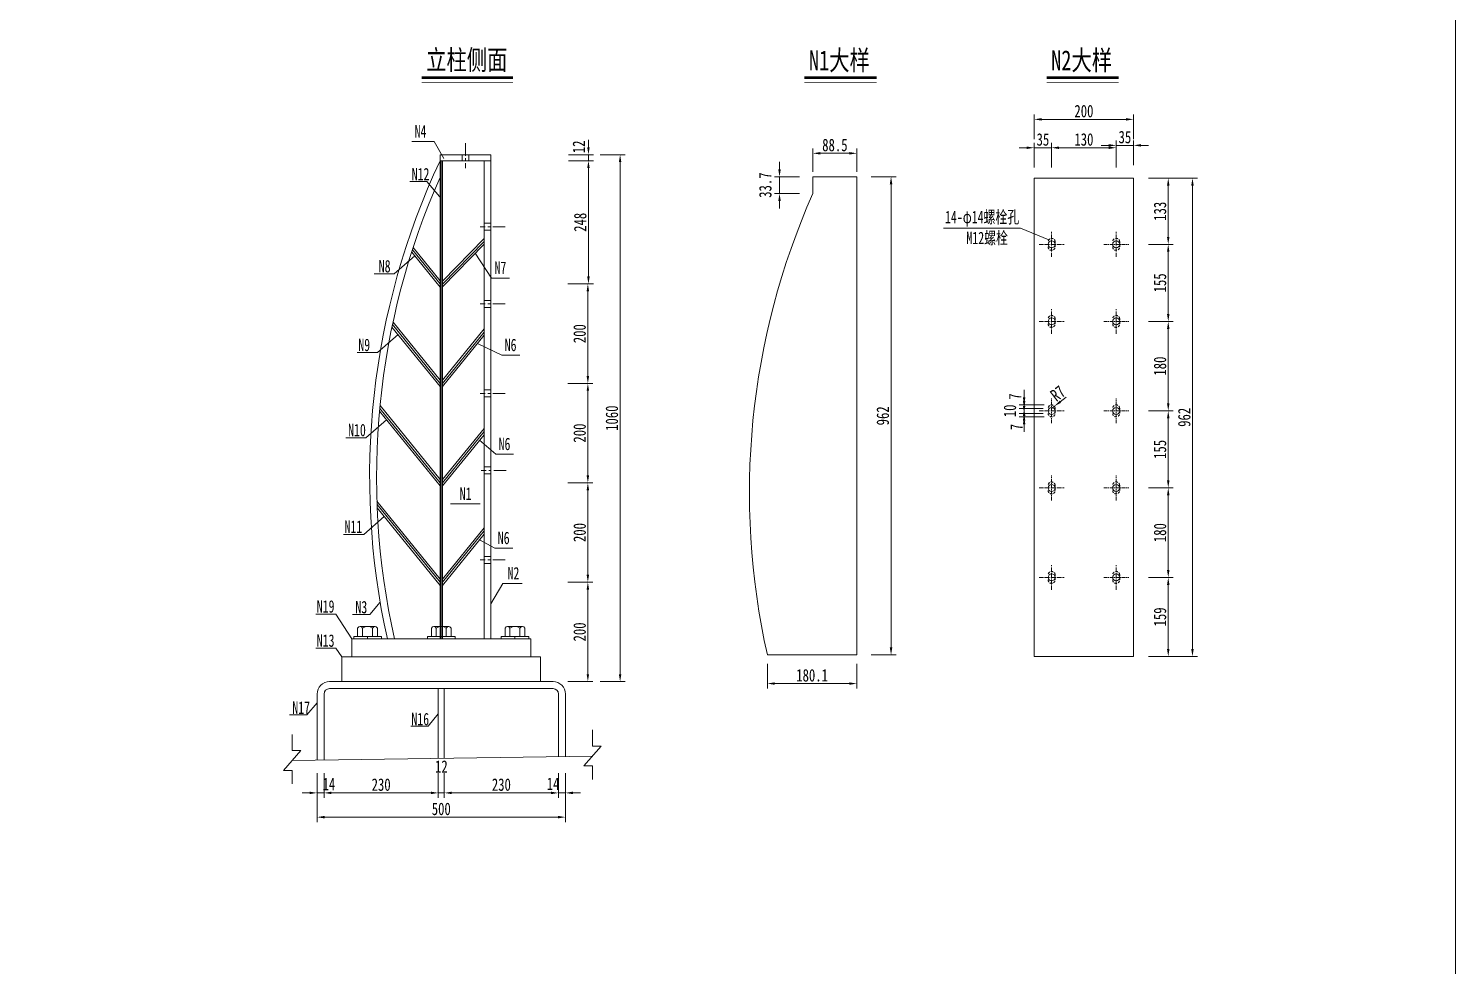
# Model space of a CAD drawing. Extents: x 98573 to 114325, y 0 to 100142.
# Drawn here: x 102990 to 105862, y 25668 to 27553 of the extents above; entities that cross this region are included whole.
import ezdxf

# ---------------------------------------------------------------- set-up
doc = ezdxf.new("R2010")
doc.units = 0
doc.header["$MEASUREMENT"] = 0
doc.linetypes.add('CENTERX2', pattern=[4, 2.5, -0.5, 0.5, -0.5])
doc.linetypes.add('DASHED2', pattern=[0.375, 0.25, -0.125])
doc.layers.get('0').update_dxf_attribs({"lineweight": 13})
doc.layers.get('Defpoints').update_dxf_attribs({"color": 9, "lineweight": 5})
for name, color, linetype, lineweight in [('dashed', 4, 'DASHED2', 5), ('中心线', 2, 'CENTERX2', 15), ('尺寸及阴影线', 4, 'Continuous', 15), ('文字', 7, 'Continuous', 5), ('文字说明', 7, 'Continuous', 5), ('标注', 4, 'Continuous', 13), ('涪江 钢板双线', 1, 'Continuous', 13), ('细线', 4, 'Continuous', 13)]:
    doc.layers.add(name, color=color, linetype=linetype, lineweight=lineweight)
doc.styles.get("Standard").update_dxf_attribs({"font": '仿宋_GB2312.ttf', "width": 0.75})
doc.dimstyles.new('0.1', dxfattribs={"dimscale": 0, "dimtxt": 2.5, "dimasz": 1.5, "dimexe": 1, "dimexo": 1, "dimgap": 0.4, "dimtad": 1, "dimdec": 1, "dimdsep": 46, "dimtxsty": 'Standard', "dimcen": 0.2, "dimclrd": 256, "dimclre": 256, "dimclrt": 256, "dimadec": 3, "dimazin": 2, "dimtfac": 1, "dimtdec": 1, "dimtmove": 2, "dimatfit": 3, "dimfxl": 4, "dimfxlon": 1, "dimtolj": 1, "dimtzin": 0, "dimlwd": -1, "dimlwe": -1, "dimarcsym": 0})

# ---------------------------------------------------------------- blocks, each defined once
blk = doc.blocks.new('*D53')
at = {"layer": 'Defpoints', "color": 0, "transparency": 16777216}
for p in [(103944.5, 27298.9), (103935, 27286.9), (104116.9, 27286.9)]:
    blk.add_point(p, dxfattribs=at)
at = {"layer": '标注', "color": 4, "transparency": 16777216}
for p, q in [((104116.9, 27313.9), (104116.9, 27328.9)), ((104116.9, 27298.9), (104116.9, 27286.9)), ((104116.9, 27271.9), (104116.9, 27256.9))]:
    blk.add_line(p, q, dxfattribs=at)
at = {"layer": '标注', "transparency": 16777216}
for p, q in [((104076.9, 27298.9), (104126.9, 27298.9)), ((104076.9, 27286.9), (104126.9, 27286.9))]:
    blk.add_line(p, q, dxfattribs=at)
at = {"layer": '标注', "color": 4, "transparency": 16777216}
for points in [[(104114.4, 27313.9), (104119.4, 27313.9), (104116.9, 27298.9)], [(104114.4, 27271.9), (104119.4, 27271.9), (104116.9, 27286.9)]]:
    blk.add_solid(points, dxfattribs=at)
at = {"layer": '标注', "transparency": 16777216, "insert": (104097.5, 27314.7), "char_height": 25, "attachment_point": 5, "rotation": 90}
blk.add_mtext('\\A1;12', dxfattribs=at)
blk = doc.blocks.new('*D54')
at = {"layer": 'Defpoints', "color": 0, "transparency": 16777216}
for p in [(103823.1, 26438.9), (103860.6, 26238.9), (104115.7, 26238.9)]:
    blk.add_point(p, dxfattribs=at)
at = {"layer": '标注', "transparency": 16777216}
for p, q in [((104075.7, 26438.9), (104125.7, 26438.9)), ((104075.7, 26238.9), (104125.7, 26238.9))]:
    blk.add_line(p, q, dxfattribs=at)
at = {"layer": '标注', "color": 4, "transparency": 16777216}
blk.add_line((104115.7, 26423.9), (104115.7, 26253.9), dxfattribs=at)
for points in [[(104113.2, 26423.9), (104118.2, 26423.9), (104115.7, 26438.9)], [(104113.2, 26253.9), (104118.2, 26253.9), (104115.7, 26238.9)]]:
    blk.add_solid(points, dxfattribs=at)
at = {"layer": '标注', "transparency": 16777216, "insert": (104099.2, 26338.9), "char_height": 25, "attachment_point": 5, "rotation": 90}
blk.add_mtext('\\A1;200', dxfattribs=at)
blk = doc.blocks.new('*D55')
at = {"layer": 'Defpoints', "color": 0, "transparency": 16777216}
for p in [(103863.1, 26638.9), (104115.7, 26638.9), (103863.1, 26438.9)]:
    blk.add_point(p, dxfattribs=at)
at = {"layer": '标注', "transparency": 16777216}
for p, q in [((104075.7, 26638.9), (104125.7, 26638.9)), ((104075.7, 26438.9), (104125.7, 26438.9))]:
    blk.add_line(p, q, dxfattribs=at)
at = {"layer": '标注', "color": 4, "transparency": 16777216}
blk.add_line((104115.7, 26453.9), (104115.7, 26623.9), dxfattribs=at)
for points in [[(104113.2, 26623.9), (104118.2, 26623.9), (104115.7, 26638.9)], [(104113.2, 26453.9), (104118.2, 26453.9), (104115.7, 26438.9)]]:
    blk.add_solid(points, dxfattribs=at)
at = {"layer": '标注', "transparency": 16777216, "insert": (104099.2, 26538.9), "char_height": 25, "attachment_point": 5, "rotation": 90}
blk.add_mtext('\\A1;200', dxfattribs=at)
blk = doc.blocks.new('*D56')
at = {"layer": 'Defpoints', "color": 0, "transparency": 16777216}
for p in [(103863.1, 26838.9), (104115.7, 26838.9), (103863.1, 26638.9)]:
    blk.add_point(p, dxfattribs=at)
at = {"layer": '标注', "transparency": 16777216}
for p, q in [((104075.7, 26838.9), (104125.7, 26838.9)), ((104075.7, 26638.9), (104125.7, 26638.9))]:
    blk.add_line(p, q, dxfattribs=at)
at = {"layer": '标注', "color": 4, "transparency": 16777216}
blk.add_line((104115.7, 26653.9), (104115.7, 26823.9), dxfattribs=at)
for points in [[(104113.2, 26823.9), (104118.2, 26823.9), (104115.7, 26838.9)], [(104113.2, 26653.9), (104118.2, 26653.9), (104115.7, 26638.9)]]:
    blk.add_solid(points, dxfattribs=at)
at = {"layer": '标注', "transparency": 16777216, "insert": (104099.2, 26738.9), "char_height": 25, "attachment_point": 5, "rotation": 90}
blk.add_mtext('\\A1;200', dxfattribs=at)
blk = doc.blocks.new('*D57')
at = {"layer": 'Defpoints', "color": 0, "transparency": 16777216}
for p in [(103863.1, 27038.9), (104115.7, 27038.9), (103863.1, 26838.9)]:
    blk.add_point(p, dxfattribs=at)
at = {"layer": '标注', "transparency": 16777216}
for p, q in [((104075.7, 27038.9), (104125.7, 27038.9)), ((104075.7, 26838.9), (104125.7, 26838.9))]:
    blk.add_line(p, q, dxfattribs=at)
at = {"layer": '标注', "color": 4, "transparency": 16777216}
blk.add_line((104115.7, 26853.9), (104115.7, 27023.9), dxfattribs=at)
for points in [[(104113.2, 27023.9), (104118.2, 27023.9), (104115.7, 27038.9)], [(104113.2, 26853.9), (104118.2, 26853.9), (104115.7, 26838.9)]]:
    blk.add_solid(points, dxfattribs=at)
at = {"layer": '标注', "transparency": 16777216, "insert": (104099.2, 26938.9), "char_height": 25, "attachment_point": 5, "rotation": 90}
blk.add_mtext('\\A1;200', dxfattribs=at)
blk = doc.blocks.new('*D58')
at = {"layer": 'Defpoints', "color": 0, "transparency": 16777216}
for p in [(103877, 27286.9), (104116.9, 27286.9), (103863.1, 27038.9)]:
    blk.add_point(p, dxfattribs=at)
at = {"layer": '标注', "transparency": 16777216}
for p, q in [((104076.9, 27286.9), (104126.9, 27286.9)), ((104076.9, 27038.9), (104126.9, 27038.9))]:
    blk.add_line(p, q, dxfattribs=at)
at = {"layer": '标注', "color": 4, "transparency": 16777216}
blk.add_line((104116.9, 27053.9), (104116.9, 27271.9), dxfattribs=at)
for points in [[(104114.4, 27271.9), (104119.4, 27271.9), (104116.9, 27286.9)], [(104114.4, 27053.9), (104119.4, 27053.9), (104116.9, 27038.9)]]:
    blk.add_solid(points, dxfattribs=at)
at = {"layer": '标注', "transparency": 16777216, "insert": (104100.4, 27162.9), "char_height": 25, "attachment_point": 5, "rotation": 90}
blk.add_mtext('\\A1;248', dxfattribs=at)
blk = doc.blocks.new('*D59')
at = {"layer": 'Defpoints', "color": 0, "transparency": 16777216}
for p in [(103934.7, 27298.9), (104020.6, 26238.9), (104180.6, 26238.9)]:
    blk.add_point(p, dxfattribs=at)
at = {"layer": '标注', "transparency": 16777216}
for p, q in [((104140.6, 27298.9), (104190.6, 27298.9)), ((104140.6, 26238.9), (104190.6, 26238.9))]:
    blk.add_line(p, q, dxfattribs=at)
at = {"layer": '标注', "color": 4, "transparency": 16777216}
blk.add_line((104180.6, 27283.9), (104180.6, 26253.9), dxfattribs=at)
for points in [[(104178.1, 27283.9), (104183.1, 27283.9), (104180.6, 27298.9)], [(104178.1, 26253.9), (104183.1, 26253.9), (104180.6, 26238.9)]]:
    blk.add_solid(points, dxfattribs=at)
at = {"layer": '标注', "transparency": 16777216, "insert": (104164.1, 26768.9), "char_height": 25, "attachment_point": 5, "rotation": 90}
blk.add_mtext('\\A1;1060', dxfattribs=at)
blk = doc.blocks.new('*D60')
at = {"layer": 'Defpoints', "color": 0, "transparency": 16777216}
for p in [(105014.2, 27312.9), (105014.2, 27118.6), (105049.2, 27118.6)]:
    blk.add_point(p, dxfattribs=at)
at = {"layer": '标注', "transparency": 16777216}
for p, q in [((105014.2, 27272.9), (105014.2, 27322.9)), ((105049.2, 27272.9), (105049.2, 27322.9))]:
    blk.add_line(p, q, dxfattribs=at)
at = {"layer": '标注', "color": 4, "transparency": 16777216}
for p, q in [((104999.2, 27312.9), (104984.2, 27312.9)), ((105049.2, 27312.9), (105014.2, 27312.9)), ((105064.2, 27312.9), (105079.2, 27312.9))]:
    blk.add_line(p, q, dxfattribs=at)
for points in [[(104999.2, 27315.4), (104999.2, 27310.4), (105014.2, 27312.9)], [(105064.2, 27315.4), (105064.2, 27310.4), (105049.2, 27312.9)]]:
    blk.add_solid(points, dxfattribs=at)
at = {"layer": '标注', "transparency": 16777216, "insert": (105031.7, 27329.4), "char_height": 25, "attachment_point": 5}
blk.add_mtext('\\A1;35', dxfattribs=at)
blk = doc.blocks.new('*D61')
at = {"layer": 'Defpoints', "color": 0, "transparency": 16777216}
for p in [(105179.2, 27312.9), (105049.2, 27118.6), (105179.2, 27118.6)]:
    blk.add_point(p, dxfattribs=at)
at = {"layer": '标注', "transparency": 16777216}
for p, q in [((105049.2, 27272.9), (105049.2, 27322.9)), ((105179.2, 27272.9), (105179.2, 27322.9))]:
    blk.add_line(p, q, dxfattribs=at)
at = {"layer": '标注', "color": 4, "transparency": 16777216}
blk.add_line((105064.2, 27312.9), (105164.2, 27312.9), dxfattribs=at)
for points in [[(105064.2, 27315.4), (105064.2, 27310.4), (105049.2, 27312.9)], [(105164.2, 27315.4), (105164.2, 27310.4), (105179.2, 27312.9)]]:
    blk.add_solid(points, dxfattribs=at)
at = {"layer": '标注', "transparency": 16777216, "insert": (105114.2, 27329.4), "char_height": 25, "attachment_point": 5}
blk.add_mtext('\\A1;130', dxfattribs=at)
blk = doc.blocks.new('*D62')
at = {"layer": 'Defpoints', "color": 0, "transparency": 16777216}
for p in [(105214.2, 27317.7), (105179.2, 27118.6), (105214.2, 27123.4)]:
    blk.add_point(p, dxfattribs=at)
at = {"layer": '标注', "color": 4, "transparency": 16777216}
for p, q in [((105164.2, 27317.7), (105149.2, 27317.7)), ((105179.2, 27317.7), (105214.2, 27317.7)), ((105229.2, 27317.7), (105244.2, 27317.7))]:
    blk.add_line(p, q, dxfattribs=at)
at = {"layer": '标注', "transparency": 16777216}
for p, q in [((105179.2, 27277.7), (105179.2, 27327.7)), ((105214.2, 27277.7), (105214.2, 27327.7))]:
    blk.add_line(p, q, dxfattribs=at)
at = {"layer": '标注', "color": 4, "transparency": 16777216}
for points in [[(105164.2, 27320.2), (105164.2, 27315.2), (105179.2, 27317.7)], [(105229.2, 27320.2), (105229.2, 27315.2), (105214.2, 27317.7)]]:
    blk.add_solid(points, dxfattribs=at)
at = {"layer": '标注', "transparency": 16777216, "insert": (105196.7, 27334.2), "char_height": 25, "attachment_point": 5}
blk.add_mtext('\\A1;35', dxfattribs=at)
blk = doc.blocks.new('*D63')
at = {"layer": 'Defpoints', "color": 0, "transparency": 16777216}
for p in [(105214.2, 27370), (105014.2, 27251.6), (105214.2, 27251.6)]:
    blk.add_point(p, dxfattribs=at)
at = {"layer": '标注', "transparency": 16777216}
for p, q in [((105014.2, 27330), (105014.2, 27380)), ((105214.2, 27330), (105214.2, 27380))]:
    blk.add_line(p, q, dxfattribs=at)
at = {"layer": '标注', "color": 4, "transparency": 16777216}
blk.add_line((105029.2, 27370), (105199.2, 27370), dxfattribs=at)
for points in [[(105029.2, 27372.5), (105029.2, 27367.5), (105014.2, 27370)], [(105199.2, 27372.5), (105199.2, 27367.5), (105214.2, 27370)]]:
    blk.add_solid(points, dxfattribs=at)
at = {"layer": '标注', "transparency": 16777216, "insert": (105114.2, 27386.5), "char_height": 25, "attachment_point": 5}
blk.add_mtext('\\A1;200', dxfattribs=at)
blk = doc.blocks.new('*D64')
at = {"layer": 'Defpoints', "color": 0, "transparency": 16777216}
for p in [(105137.9, 27251.6), (105169.2, 27118.6), (105284, 27118.6)]:
    blk.add_point(p, dxfattribs=at)
at = {"layer": '标注', "transparency": 16777216}
for p, q in [((105244, 27251.6), (105294, 27251.6)), ((105244, 27118.6), (105294, 27118.6))]:
    blk.add_line(p, q, dxfattribs=at)
at = {"layer": '标注', "color": 4, "transparency": 16777216}
blk.add_line((105284, 27236.6), (105284, 27133.6), dxfattribs=at)
for points in [[(105281.5, 27236.6), (105286.5, 27236.6), (105284, 27251.6)], [(105281.5, 27133.6), (105286.5, 27133.6), (105284, 27118.6)]]:
    blk.add_solid(points, dxfattribs=at)
at = {"layer": '标注', "transparency": 16777216, "insert": (105267.5, 27185.1), "char_height": 25, "attachment_point": 5, "rotation": 90}
blk.add_mtext('\\A1;133', dxfattribs=at)
blk = doc.blocks.new('*D65')
at = {"layer": 'Defpoints', "color": 0, "transparency": 16777216}
for p in [(105169.2, 27118.6), (105179.2, 26963.6), (105284, 26963.6)]:
    blk.add_point(p, dxfattribs=at)
at = {"layer": '标注', "transparency": 16777216}
for p, q in [((105244, 27118.6), (105294, 27118.6)), ((105244, 26963.6), (105294, 26963.6))]:
    blk.add_line(p, q, dxfattribs=at)
at = {"layer": '标注', "color": 4, "transparency": 16777216}
blk.add_line((105284, 27103.6), (105284, 26978.6), dxfattribs=at)
for points in [[(105281.5, 27103.6), (105286.5, 27103.6), (105284, 27118.6)], [(105281.5, 26978.6), (105286.5, 26978.6), (105284, 26963.6)]]:
    blk.add_solid(points, dxfattribs=at)
at = {"layer": '标注', "transparency": 16777216, "insert": (105267.5, 27041.1), "char_height": 25, "attachment_point": 5, "rotation": 90}
blk.add_mtext('\\A1;155', dxfattribs=at)
blk = doc.blocks.new('*D66')
at = {"layer": 'Defpoints', "color": 0, "transparency": 16777216}
for p in [(105169.2, 26963.6), (105179.2, 26783.6), (105284, 26783.6)]:
    blk.add_point(p, dxfattribs=at)
at = {"layer": '标注', "transparency": 16777216}
for p, q in [((105244, 26963.6), (105294, 26963.6)), ((105244, 26783.6), (105294, 26783.6))]:
    blk.add_line(p, q, dxfattribs=at)
at = {"layer": '标注', "color": 4, "transparency": 16777216}
blk.add_line((105284, 26948.6), (105284, 26798.6), dxfattribs=at)
for points in [[(105281.5, 26948.6), (105286.5, 26948.6), (105284, 26963.6)], [(105281.5, 26798.6), (105286.5, 26798.6), (105284, 26783.6)]]:
    blk.add_solid(points, dxfattribs=at)
at = {"layer": '标注', "transparency": 16777216, "insert": (105267.5, 26873.6), "char_height": 25, "attachment_point": 5, "rotation": 90}
blk.add_mtext('\\A1;180', dxfattribs=at)
blk = doc.blocks.new('*D67')
at = {"layer": 'Defpoints', "color": 0, "transparency": 16777216}
for p in [(105169.2, 26783.6), (105179.2, 26628.6), (105284, 26628.6)]:
    blk.add_point(p, dxfattribs=at)
at = {"layer": '标注', "transparency": 16777216}
for p, q in [((105244, 26783.6), (105294, 26783.6)), ((105244, 26628.6), (105294, 26628.6))]:
    blk.add_line(p, q, dxfattribs=at)
at = {"layer": '标注', "color": 4, "transparency": 16777216}
blk.add_line((105284, 26768.6), (105284, 26643.6), dxfattribs=at)
for points in [[(105281.5, 26768.6), (105286.5, 26768.6), (105284, 26783.6)], [(105281.5, 26643.6), (105286.5, 26643.6), (105284, 26628.6)]]:
    blk.add_solid(points, dxfattribs=at)
at = {"layer": '标注', "transparency": 16777216, "insert": (105267.5, 26706.1), "char_height": 25, "attachment_point": 5, "rotation": 90}
blk.add_mtext('\\A1;155', dxfattribs=at)
blk = doc.blocks.new('*D68')
at = {"layer": 'Defpoints', "color": 0, "transparency": 16777216}
for p in [(105169.2, 26628.6), (105179.2, 26448.6), (105284, 26448.6)]:
    blk.add_point(p, dxfattribs=at)
at = {"layer": '标注', "transparency": 16777216}
for p, q in [((105244, 26628.6), (105294, 26628.6)), ((105244, 26448.6), (105294, 26448.6))]:
    blk.add_line(p, q, dxfattribs=at)
at = {"layer": '标注', "color": 4, "transparency": 16777216}
blk.add_line((105284, 26613.6), (105284, 26463.6), dxfattribs=at)
for points in [[(105281.5, 26613.6), (105286.5, 26613.6), (105284, 26628.6)], [(105281.5, 26463.6), (105286.5, 26463.6), (105284, 26448.6)]]:
    blk.add_solid(points, dxfattribs=at)
at = {"layer": '标注', "transparency": 16777216, "insert": (105267.5, 26538.6), "char_height": 25, "attachment_point": 5, "rotation": 90}
blk.add_mtext('\\A1;180', dxfattribs=at)
blk = doc.blocks.new('*D69')
at = {"layer": 'Defpoints', "color": 0, "transparency": 16777216}
for p in [(105169.2, 26448.6), (105284, 26448.6), (105170, 26289.6)]:
    blk.add_point(p, dxfattribs=at)
at = {"layer": '标注', "transparency": 16777216}
for p, q in [((105244, 26448.6), (105294, 26448.6)), ((105244, 26289.6), (105294, 26289.6))]:
    blk.add_line(p, q, dxfattribs=at)
at = {"layer": '标注', "color": 4, "transparency": 16777216}
blk.add_line((105284, 26304.6), (105284, 26433.6), dxfattribs=at)
for points in [[(105281.5, 26433.6), (105286.5, 26433.6), (105284, 26448.6)], [(105281.5, 26304.6), (105286.5, 26304.6), (105284, 26289.6)]]:
    blk.add_solid(points, dxfattribs=at)
at = {"layer": '标注', "transparency": 16777216, "insert": (105267.5, 26369.1), "char_height": 25, "attachment_point": 5, "rotation": 90}
blk.add_mtext('\\A1;159', dxfattribs=at)
blk = doc.blocks.new('*D70')
at = {"layer": 'Defpoints', "color": 0, "transparency": 16777216}
for p in [(105214.2, 27251.6), (105332.8, 27251.6), (105214.2, 26289.6)]:
    blk.add_point(p, dxfattribs=at)
at = {"layer": '标注', "transparency": 16777216}
for p, q in [((105292.8, 27251.6), (105342.8, 27251.6)), ((105292.8, 26289.6), (105342.8, 26289.6))]:
    blk.add_line(p, q, dxfattribs=at)
at = {"layer": '标注', "color": 4, "transparency": 16777216}
blk.add_line((105332.8, 26304.6), (105332.8, 27236.6), dxfattribs=at)
for points in [[(105330.3, 27236.6), (105335.3, 27236.6), (105332.8, 27251.6)], [(105330.3, 26304.6), (105335.3, 26304.6), (105332.8, 26289.6)]]:
    blk.add_solid(points, dxfattribs=at)
at = {"layer": '标注', "transparency": 16777216, "insert": (105316.3, 26770.6), "char_height": 25, "attachment_point": 5, "rotation": 90}
blk.add_mtext('\\A1;962', dxfattribs=at)
blk = doc.blocks.new('*D71')
at = {"layer": 'Defpoints', "color": 0, "transparency": 16777216}
for p in [(104993.9, 26778.6), (105042.2, 26788.6), (105042.2, 26778.6)]:
    blk.add_point(p, dxfattribs=at)
at = {"layer": '标注', "color": 4, "transparency": 16777216}
for p, q in [((104993.9, 26803.6), (104993.9, 26818.6)), ((104993.9, 26788.6), (104993.9, 26778.6)), ((104993.9, 26763.6), (104993.9, 26748.6))]:
    blk.add_line(p, q, dxfattribs=at)
at = {"layer": '标注', "transparency": 16777216}
for p, q in [((105032.2, 26788.6), (104983.9, 26788.6)), ((105032.2, 26778.6), (104983.9, 26778.6))]:
    blk.add_line(p, q, dxfattribs=at)
at = {"layer": '标注', "color": 4, "transparency": 16777216}
for points in [[(104991.4, 26803.6), (104996.4, 26803.6), (104993.9, 26788.6)], [(104991.4, 26763.6), (104996.4, 26763.6), (104993.9, 26778.6)]]:
    blk.add_solid(points, dxfattribs=at)
at = {"layer": '标注', "transparency": 16777216, "insert": (104965.4, 26783.6), "char_height": 25, "attachment_point": 5, "rotation": 90}
blk.add_mtext('\\A1;10', dxfattribs=at)
blk = doc.blocks.new('*D72')
at = {"layer": 'Defpoints', "color": 0, "transparency": 16777216}
for p in [(105049.2, 26788.6), (105054.8, 26792.8)]:
    blk.add_point(p, dxfattribs=at)
at = {"layer": '标注', "color": 4, "transparency": 16777216}
for p, q in [((105066.7, 26802), (105078.6, 26811.1)), ((105049.2, 26788.6), (105054.8, 26792.8))]:
    blk.add_line(p, q, dxfattribs=at)
blk.add_solid([(105065.2, 26803.9), (105068.2, 26800), (105054.8, 26792.8)], dxfattribs=at)
at = {"layer": '标注', "transparency": 16777216, "insert": (105061.6, 26818.8), "char_height": 25, "attachment_point": 5, "rotation": 37.4987}
blk.add_mtext('\\A1;R7', dxfattribs=at)
blk = doc.blocks.new('ls')
at = {"color": 4}
blk.add_line((0, 0), (0, 5), dxfattribs=at)
at = {"layer": '涪江 钢板双线', "color": 4}
for p, q in [((-28, 5), (28, 5)), ((-28, 5), (-28, 0)), ((-28, 0), (28, 0)), ((-20, 21.6), (-20, 5)), ((-18.7, 5), (18.7, 5)), ((-15, 25), (15, 25)), ((-14, 5), (14, 5)), ((-10, 5), (-10, 21.6)), ((10, 5), (10, 21.6)), ((20, 21.6), (20, 5)), ((28, 5), (28, 0))]:
    blk.add_line(p, q, dxfattribs=at)
blk.add_ellipse((-15, -7.9), major_axis=(0, 32.9), ratio=0.341432, start_param=-0.460921, end_param=0.460921, dxfattribs=at)
at = {"layer": '涪江 钢板双线', "color": 4, "extrusion": (0, 0, -1)}
for centre, ratio in [((0, -7.9), 0.682865), ((15, -7.9), 0.341432)]:
    blk.add_ellipse(centre, major_axis=(0, 32.9), ratio=ratio, start_param=-0.460921, end_param=0.460921, dxfattribs=at)
blk = doc.blocks.new('*D788')
at = {"layer": 'Defpoints', "color": 0, "transparency": 16777216}
for p in [(103570.6, 26196.3), (103584.6, 26183.1), (103570.6, 26015.1)]:
    blk.add_point(p, dxfattribs=at)
at = {"layer": '标注', "transparency": 16777216}
for p, q in [((103570.6, 26055.1), (103570.6, 26005.1)), ((103584.6, 26055.1), (103584.6, 26005.1))]:
    blk.add_line(p, q, dxfattribs=at)
at = {"layer": '标注', "color": 4, "transparency": 16777216}
for p, q in [((103555.6, 26015.1), (103540.6, 26015.1)), ((103584.6, 26015.1), (103570.6, 26015.1)), ((103599.6, 26015.1), (103614.6, 26015.1))]:
    blk.add_line(p, q, dxfattribs=at)
for points in [[(103555.6, 26017.6), (103555.6, 26012.6), (103570.6, 26015.1)], [(103599.6, 26017.6), (103599.6, 26012.6), (103584.6, 26015.1)]]:
    blk.add_solid(points, dxfattribs=at)
at = {"layer": '标注', "transparency": 16777216, "insert": (103594.5, 26033), "char_height": 25, "attachment_point": 5}
blk.add_mtext('\\A1;14', dxfattribs=at)
blk = doc.blocks.new('*D790')
at = {"layer": 'Defpoints', "color": 0, "transparency": 16777216}
for p in [(103570.6, 26147.4), (104070.6, 26151.1), (104070.6, 25966.3)]:
    blk.add_point(p, dxfattribs=at)
at = {"layer": '标注', "transparency": 16777216}
for p, q in [((103570.6, 26006.3), (103570.6, 25956.3)), ((104070.6, 26006.3), (104070.6, 25956.3))]:
    blk.add_line(p, q, dxfattribs=at)
at = {"layer": '标注', "color": 4, "transparency": 16777216}
blk.add_line((103585.6, 25966.3), (104055.6, 25966.3), dxfattribs=at)
for points in [[(103585.6, 25968.8), (103585.6, 25963.8), (103570.6, 25966.3)], [(104055.6, 25968.8), (104055.6, 25963.8), (104070.6, 25966.3)]]:
    blk.add_solid(points, dxfattribs=at)
at = {"layer": '标注', "transparency": 16777216, "insert": (103820.6, 25982.8), "char_height": 25, "attachment_point": 5}
blk.add_mtext('\\A1;500', dxfattribs=at)
blk = doc.blocks.new('*D785')
at = {"layer": 'Defpoints', "color": 0, "transparency": 16777216}
for p in [(103814.6, 26142.4), (103584.6, 26132.9), (103814.6, 26015.1)]:
    blk.add_point(p, dxfattribs=at)
at = {"layer": '标注', "transparency": 16777216}
for p, q in [((103584.6, 26055.1), (103584.6, 26005.1)), ((103814.6, 26055.1), (103814.6, 26005.1))]:
    blk.add_line(p, q, dxfattribs=at)
at = {"layer": '标注', "color": 4, "transparency": 16777216}
blk.add_line((103599.6, 26015.1), (103799.6, 26015.1), dxfattribs=at)
for points in [[(103599.6, 26017.6), (103599.6, 26012.6), (103584.6, 26015.1)], [(103799.6, 26017.6), (103799.6, 26012.6), (103814.6, 26015.1)]]:
    blk.add_solid(points, dxfattribs=at)
at = {"layer": '标注', "transparency": 16777216, "insert": (103699.6, 26031.6), "char_height": 25, "attachment_point": 5}
blk.add_mtext('\\A1;230', dxfattribs=at)
blk = doc.blocks.new('*D789')
at = {"layer": 'Defpoints', "color": 0, "transparency": 16777216}
for p in [(103814.6, 26144), (103826.6, 26144), (103826.6, 26015.1)]:
    blk.add_point(p, dxfattribs=at)
at = {"layer": '标注', "transparency": 16777216}
for p, q in [((103814.6, 26055.1), (103814.6, 26005.1)), ((103826.6, 26055.1), (103826.6, 26005.1))]:
    blk.add_line(p, q, dxfattribs=at)
at = {"layer": '标注', "color": 4, "transparency": 16777216}
for p, q in [((103799.6, 26015.1), (103784.6, 26015.1)), ((103814.6, 26015.1), (103826.6, 26015.1)), ((103841.6, 26015.1), (103856.6, 26015.1))]:
    blk.add_line(p, q, dxfattribs=at)
for points in [[(103799.6, 26017.6), (103799.6, 26012.6), (103814.6, 26015.1)], [(103841.6, 26017.6), (103841.6, 26012.6), (103826.6, 26015.1)]]:
    blk.add_solid(points, dxfattribs=at)
at = {"layer": '标注', "transparency": 16777216, "insert": (103820.8, 26068.1), "char_height": 25, "attachment_point": 5}
blk.add_mtext('\\A1;12', dxfattribs=at)
blk = doc.blocks.new('*D786')
at = {"layer": 'Defpoints', "color": 0, "transparency": 16777216}
for p in [(103826.6, 26142.4), (104056.6, 26109), (104056.6, 26015.1)]:
    blk.add_point(p, dxfattribs=at)
at = {"layer": '标注', "transparency": 16777216}
for p, q in [((103826.6, 26055.1), (103826.6, 26005.1)), ((104056.6, 26055.1), (104056.6, 26005.1))]:
    blk.add_line(p, q, dxfattribs=at)
at = {"layer": '标注', "color": 4, "transparency": 16777216}
blk.add_line((103841.6, 26015.1), (104041.6, 26015.1), dxfattribs=at)
for points in [[(103841.6, 26017.6), (103841.6, 26012.6), (103826.6, 26015.1)], [(104041.6, 26017.6), (104041.6, 26012.6), (104056.6, 26015.1)]]:
    blk.add_solid(points, dxfattribs=at)
at = {"layer": '标注', "transparency": 16777216, "insert": (103941.6, 26031.6), "char_height": 25, "attachment_point": 5}
blk.add_mtext('\\A1;230', dxfattribs=at)
blk = doc.blocks.new('*D787')
at = {"layer": 'Defpoints', "color": 0, "transparency": 16777216}
for p in [(104056.6, 26141.4), (104070.6, 26141.4), (104070.6, 26015.1)]:
    blk.add_point(p, dxfattribs=at)
at = {"layer": '标注', "transparency": 16777216}
for p, q in [((104056.6, 26055.1), (104056.6, 26005.1)), ((104070.6, 26055.1), (104070.6, 26005.1))]:
    blk.add_line(p, q, dxfattribs=at)
at = {"layer": '标注', "color": 4, "transparency": 16777216}
for p, q in [((104041.6, 26015.1), (104026.6, 26015.1)), ((104056.6, 26015.1), (104070.6, 26015.1)), ((104085.6, 26015.1), (104100.6, 26015.1))]:
    blk.add_line(p, q, dxfattribs=at)
for points in [[(104041.6, 26017.6), (104041.6, 26012.6), (104056.6, 26015.1)], [(104085.6, 26017.6), (104085.6, 26012.6), (104070.6, 26015.1)]]:
    blk.add_solid(points, dxfattribs=at)
at = {"layer": '标注', "transparency": 16777216, "insert": (104045.7, 26033.4), "char_height": 25, "attachment_point": 5}
blk.add_mtext('\\A1;14', dxfattribs=at)
blk = doc.blocks.new('*D808')
at = {"layer": 'Defpoints', "color": 0, "transparency": 16777216}
for p in [(104993.9, 26795.6), (105042.2, 26788.6), (105049.2, 26795.6)]:
    blk.add_point(p, dxfattribs=at)
at = {"layer": '标注', "color": 4, "transparency": 16777216}
for p, q in [((104993.9, 26810.6), (104993.9, 26825.6)), ((104993.9, 26788.6), (104993.9, 26795.6)), ((104993.9, 26773.6), (104993.9, 26758.6))]:
    blk.add_line(p, q, dxfattribs=at)
at = {"layer": '标注', "transparency": 16777216}
for p, q in [((105033.9, 26795.6), (104983.9, 26795.6)), ((105032.2, 26788.6), (104983.9, 26788.6))]:
    blk.add_line(p, q, dxfattribs=at)
at = {"layer": '标注', "color": 4, "transparency": 16777216}
for points in [[(104991.4, 26810.6), (104996.4, 26810.6), (104993.9, 26795.6)], [(104991.4, 26773.6), (104996.4, 26773.6), (104993.9, 26788.6)]]:
    blk.add_solid(points, dxfattribs=at)
at = {"layer": '标注', "transparency": 16777216, "insert": (104975.6, 26812.4), "char_height": 25, "attachment_point": 5, "rotation": 90}
blk.add_mtext('\\A1;7', dxfattribs=at)
blk = doc.blocks.new('*D809')
at = {"layer": 'Defpoints', "color": 0, "transparency": 16777216}
for p in [(104993.9, 26771.6), (105042.2, 26778.6), (105049.2, 26771.6)]:
    blk.add_point(p, dxfattribs=at)
at = {"layer": '标注', "color": 4, "transparency": 16777216}
for p, q in [((104993.9, 26793.6), (104993.9, 26808.6)), ((104993.9, 26778.6), (104993.9, 26771.6)), ((104993.9, 26756.6), (104993.9, 26741.6))]:
    blk.add_line(p, q, dxfattribs=at)
at = {"layer": '标注', "transparency": 16777216}
for p, q in [((105032.2, 26778.6), (104983.9, 26778.6)), ((105033.9, 26771.6), (104983.9, 26771.6))]:
    blk.add_line(p, q, dxfattribs=at)
at = {"layer": '标注', "color": 4, "transparency": 16777216}
for points in [[(104991.4, 26793.6), (104996.4, 26793.6), (104993.9, 26778.6)], [(104991.4, 26756.6), (104996.4, 26756.6), (104993.9, 26771.6)]]:
    blk.add_solid(points, dxfattribs=at)
at = {"layer": '标注', "transparency": 16777216, "insert": (104978.4, 26751.1), "char_height": 25, "attachment_point": 5, "rotation": 90}
blk.add_mtext('\\A1;7', dxfattribs=at)
blk = doc.blocks.new('*D1392')
at = {"layer": 'Defpoints', "color": 0, "transparency": 16777216}
for p in [(104568.6, 27254.6), (104501.5, 27220.9), (104568.6, 27220.9)]:
    blk.add_point(p, dxfattribs=at)
at = {"layer": '标注', "color": 4, "transparency": 16777216}
for p, q in [((104501.5, 27269.6), (104501.5, 27284.6)), ((104501.5, 27254.6), (104501.5, 27220.9)), ((104501.5, 27205.9), (104501.5, 27190.9))]:
    blk.add_line(p, q, dxfattribs=at)
at = {"layer": '标注', "transparency": 16777216}
for p, q in [((104541.5, 27254.6), (104491.5, 27254.6)), ((104541.5, 27220.9), (104491.5, 27220.9))]:
    blk.add_line(p, q, dxfattribs=at)
at = {"layer": '标注', "color": 4, "transparency": 16777216}
for points in [[(104499, 27269.6), (104504, 27269.6), (104501.5, 27254.6)], [(104499, 27205.9), (104504, 27205.9), (104501.5, 27220.9)]]:
    blk.add_solid(points, dxfattribs=at)
at = {"layer": '标注', "transparency": 16777216, "insert": (104473, 27237.7), "char_height": 25, "attachment_point": 5, "rotation": 90}
blk.add_mtext('\\A1;33.7', dxfattribs=at)
blk = doc.blocks.new('*D1393')
at = {"layer": 'Defpoints', "color": 0, "transparency": 16777216}
for p in [(104657.1, 27301.7), (104568.6, 27254.6), (104657.1, 27254.6)]:
    blk.add_point(p, dxfattribs=at)
at = {"layer": '标注', "transparency": 16777216}
for p, q in [((104568.6, 27264.6), (104568.6, 27311.7)), ((104657.1, 27264.6), (104657.1, 27311.7))]:
    blk.add_line(p, q, dxfattribs=at)
at = {"layer": '标注', "color": 4, "transparency": 16777216}
blk.add_line((104583.6, 27301.7), (104642.1, 27301.7), dxfattribs=at)
for points in [[(104583.6, 27304.2), (104583.6, 27299.2), (104568.6, 27301.7)], [(104642.1, 27304.2), (104642.1, 27299.2), (104657.1, 27301.7)]]:
    blk.add_solid(points, dxfattribs=at)
at = {"layer": '标注', "transparency": 16777216, "insert": (104612.9, 27318.2), "char_height": 25, "attachment_point": 5}
blk.add_mtext('\\A1;88.5', dxfattribs=at)
blk = doc.blocks.new('*D1394')
at = {"layer": 'Defpoints', "color": 0, "transparency": 16777216}
for p in [(104657.1, 27254.6), (104657.1, 26292.6), (104726, 26292.6)]:
    blk.add_point(p, dxfattribs=at)
at = {"layer": '标注', "transparency": 16777216}
for p, q in [((104686, 27254.6), (104736, 27254.6)), ((104686, 26292.6), (104736, 26292.6))]:
    blk.add_line(p, q, dxfattribs=at)
at = {"layer": '标注', "color": 4, "transparency": 16777216}
blk.add_line((104726, 27239.6), (104726, 26307.6), dxfattribs=at)
for points in [[(104723.5, 27239.6), (104728.5, 27239.6), (104726, 27254.6)], [(104723.5, 26307.6), (104728.5, 26307.6), (104726, 26292.6)]]:
    blk.add_solid(points, dxfattribs=at)
at = {"layer": '标注', "transparency": 16777216, "insert": (104709.5, 26773.6), "char_height": 25, "attachment_point": 5, "rotation": 90}
blk.add_mtext('\\A1;962', dxfattribs=at)
blk = doc.blocks.new('*D1395')
at = {"layer": 'Defpoints', "color": 0, "transparency": 16777216}
for p in [(104477, 26292.6), (104657.1, 26292.6), (104477, 26235)]:
    blk.add_point(p, dxfattribs=at)
at = {"layer": '标注', "transparency": 16777216}
for p, q in [((104477, 26275), (104477, 26225)), ((104657.1, 26275), (104657.1, 26225))]:
    blk.add_line(p, q, dxfattribs=at)
at = {"layer": '标注', "color": 4, "transparency": 16777216}
blk.add_line((104642.1, 26235), (104492, 26235), dxfattribs=at)
for points in [[(104492, 26237.5), (104492, 26232.5), (104477, 26235)], [(104642.1, 26237.5), (104642.1, 26232.5), (104657.1, 26235)]]:
    blk.add_solid(points, dxfattribs=at)
at = {"layer": '标注', "transparency": 16777216, "insert": (104567.1, 26251.5), "char_height": 25, "attachment_point": 5}
blk.add_mtext('\\A1;180.1', dxfattribs=at)

msp = doc.modelspace()

# ---------------------------------------------------------------- linework, layer by layer
at = {"color": 1}
for p, q in [((103818.12859, 26324.85446), (103818.12859, 27298.85446)), ((103920.62859, 27298.85446), (103818.12859, 27298.85446)), ((103862.37859, 27298.85446), (103862.37859, 27286.85446)), ((103876.37859, 27298.85446), (103876.37859, 27286.85446)), ((103920.62859, 27298.85446), (103920.62859, 26324.85446)), ((103920.62859, 27286.85446), (103818.12859, 27286.85446)), ((103823.12859, 26324.85446), (103823.12859, 27286.85446)), ((103906.62859, 27286.85446), (103906.62859, 26324.85446)), ((104657.1262, 27254.6062), (104568.6262, 27254.6062)), ((104568.6262, 27220.87113), (104568.6262, 27254.6062)), ((104657.1262, 27254.6062), (104657.1262, 26292.6062)), ((105014.23381, 26289.56274), (105014.23381, 27251.56274)), ((105014.23381, 27251.56274), (105214.23381, 27251.56274)), ((105214.23381, 27251.56274), (105214.23381, 26289.56274)), ((103920.62859, 27160.85446), (103906.62859, 27160.85446)), ((103920.62859, 27146.85446), (103906.62859, 27146.85446)), ((103823.12859, 27044.28891), (103906.62859, 27130.34246)), ((103823.12859, 27032.8009), (103906.62859, 27118.85446)), ((103818.12859, 27032.49839), (103761.01848, 27103.0235)), ((103818.12859, 27045.21052), (103763.9559, 27112.10821)), ((103920.62859, 27005.85446), (103906.62859, 27005.85446)), ((103920.62859, 26991.85446), (103906.62859, 26991.85446)), ((103818.12859, 26832.49839), (103721.34043, 26952.02181)), ((103818.12859, 26845.21052), (103723.46757, 26962.10714)), ((103823.12859, 26845.21052), (103906.62859, 26948.32443)), ((103823.12859, 26832.49839), (103906.62859, 26935.61231)), ((103920.62859, 26825.85446), (103906.62859, 26825.85446)), ((103920.62859, 26811.85446), (103906.62859, 26811.85446)), ((103818.12859, 26632.49839), (103696.32686, 26782.911)), ((103818.12859, 26645.21052), (103697.39156, 26794.30832)), ((103823.12859, 26645.21052), (103906.62859, 26748.32443)), ((103823.12859, 26632.49839), (103906.62859, 26735.61231)), ((103920.62859, 26670.85446), (103906.62859, 26670.85446)), ((103920.62859, 26656.85446), (103906.62859, 26656.85446)), ((103818.12859, 26445.21052), (103691.19592, 26601.95931)), ((103818.12859, 26432.49839), (103691.69022, 26588.63677)), ((103823.12859, 26445.21052), (103906.62859, 26548.32443)), ((103823.12859, 26432.49839), (103906.62859, 26535.61231)), ((103920.62859, 26490.85446), (103906.62859, 26490.85446)), ((103920.62859, 26476.85446), (103906.62859, 26476.85446)), ((103640.62859, 26324.85446), (104000.69334, 26324.85446)), ((103640.62859, 26324.85446), (103640.62859, 26288.85446)), ((104000.69334, 26324.85446), (104000.65801, 26288.85446)), ((103620.62859, 26288.85446), (104020.62859, 26288.85446)), ((103620.62859, 26288.85446), (103620.62859, 26238.85446)), ((104020.62859, 26288.85446), (104020.57952, 26238.85446)), ((104477.00059, 26292.6062), (104657.1262, 26292.6062)), ((105214.23381, 26289.56274), (105014.23381, 26289.56274)), ((103595.64821, 26238.85446), (104045.60896, 26238.85446)), ((103595.64821, 26224.85446), (104045.60896, 26224.85446)), ((103814.62859, 26084.57973), (103814.62859, 26224.85446)), ((103826.62859, 26084.75973), (103826.62859, 26224.85446)), ((103570.64821, 26080.93444), (103570.64821, 26213.85454)), ((103584.64821, 26080.93444), (103584.64821, 26213.85454)), ((104056.60896, 26213.85446), (104056.60896, 26088.43444)), ((104070.60896, 26213.85446), (104070.60896, 26088.43444))]:
    msp.add_line(p, q, dxfattribs=at)
msp.add_line((103520.19368, 26080.17762), (104124.87154, 26089.24779))
for centre in [(105049.23381, 27118.56274), (105179.23381, 27118.56274), (105049.23381, 26963.56274), (105179.23381, 26963.56274), (105049.23381, 26783.56274), (105179.23381, 26783.56274), (105049.23381, 26628.56274), (105179.23381, 26628.56274), (105049.23381, 26448.56274), (105179.23381, 26448.56274)]:
    msp.add_circle(centre, 7)
for centre, radius, start, end in [((105176.40636, 26650.39433), 1500, 154.89320904, 192.53444959), ((105176.40636, 26650.39433), 1486, 156.07112248, 192.65448869), ((105926.90397, 26618.14607), 1486, 156.07112248, 192.65448869), ((103595.64821, 26213.85446), 25, 90, 180), ((103595.64821, 26213.85446), 11, 90, 180), ((104045.60896, 26213.85446), 25, 360, 90), ((104045.60896, 26213.85446), 11, 360, 90)]:
    msp.add_arc(centre, radius, start, end, dxfattribs=at)
at = {"layer": 'dashed', "ltscale": 20}
for p, q in [((105056.23381, 27113.6773), (105056.23381, 27123.6773)), ((105186.23381, 27113.6773), (105186.23381, 27123.6773)), ((105056.23381, 26958.6773), (105056.23381, 26968.6773)), ((105186.23381, 26958.6773), (105186.23381, 26968.6773)), ((105056.23381, 26778.6773), (105056.23381, 26788.6773)), ((105186.23381, 26778.6773), (105186.23381, 26788.6773)), ((105056.23381, 26623.6773), (105056.23381, 26633.6773)), ((105186.23381, 26623.6773), (105186.23381, 26633.6773)), ((105056.23381, 26443.6773), (105056.23381, 26453.6773)), ((105186.23381, 26443.6773), (105186.23381, 26453.6773))]:
    msp.add_line(p, q, dxfattribs=at)
for centre, start, end in [((105049.23381, 27123.56274), 0, 180), ((105179.23381, 27123.56274), 0, 180), ((105049.23381, 27113.56274), 180, 0), ((105179.23381, 27113.56274), 180, 0), ((105049.23381, 26968.56274), 0, 180), ((105179.23381, 26968.56274), 0, 180), ((105049.23381, 26958.56274), 180, 0), ((105179.23381, 26958.56274), 180, 0), ((105049.23381, 26788.56274), 0, 180), ((105049.23381, 26778.56274), 180, 0), ((105179.23381, 26788.56274), 0, 180), ((105179.23381, 26778.56274), 180, 0), ((105049.23381, 26633.56274), 0, 180), ((105179.23381, 26633.56274), 0, 180), ((105049.23381, 26623.56274), 180, 0), ((105179.23381, 26623.56274), 180, 0), ((105049.23381, 26453.56274), 0, 180), ((105179.23381, 26453.56274), 0, 180), ((105049.23381, 26443.56274), 180, 0), ((105179.23381, 26443.56274), 180, 0)]:
    msp.add_arc(centre, 7, start, end, dxfattribs=at)
at = {"layer": 'Defpoints'}
for p, q in [((103820.62859, 26324.85446), (103820.62859, 27286.85446)), ((103823.12859, 27038.54491), (103906.62859, 27124.59846)), ((103818.12859, 27038.85446), (103762.48143, 27107.57297)), ((103818.12859, 26838.85446), (103722.39675, 26957.07342)), ((103823.12859, 26838.85446), (103906.62859, 26941.96837)), ((103818.12859, 26638.85446), (103696.84928, 26788.62192)), ((103823.12859, 26638.85446), (103906.62859, 26741.96837)), ((103818.12859, 26438.85446), (103691.42739, 26595.3174)), ((103823.12859, 26438.85446), (103906.62859, 26541.96837))]:
    msp.add_line(p, q, dxfattribs=at)
msp.add_lwpolyline([(98573.01049, 28360.71438), (105862.16093, 28360.71438), (105862.16093, 18834.83263), (98573.01049, 18834.83263)], close=True, dxfattribs=at)
at = {"layer": '中心线', "ltscale": 10}
for p, q in [((103869.37859, 27321.92277), (103869.37859, 27271.71137)), ((103949.10895, 27153.85446), (103898.89755, 27153.85446)), ((103949.10895, 26998.85446), (103898.89755, 26998.85446)), ((103949.10895, 26818.85446), (103898.89755, 26818.85446)), ((103951.10895, 26663.85446), (103900.89755, 26663.85446)), ((103949.10895, 26483.85446), (103898.89755, 26483.85446))]:
    msp.add_line(p, q, dxfattribs=at)
at = {"layer": '中心线', "ltscale": 3}
for p, q in [((105024.12812, 27118.56274), (105074.33951, 27118.56274)), ((105049.23381, 27093.60924), (105049.23381, 27143.51623)), ((105154.12812, 27118.56274), (105204.33951, 27118.56274)), ((105179.23381, 27093.60924), (105179.23381, 27143.51623)), ((105049.23381, 26938.60924), (105049.23381, 26988.51623)), ((105179.23381, 26938.60924), (105179.23381, 26988.51623)), ((105024.12812, 26963.56274), (105074.33951, 26963.56274)), ((105154.12812, 26963.56274), (105204.33951, 26963.56274)), ((105049.23381, 26758.60924), (105049.23381, 26808.51623)), ((105179.23381, 26758.60924), (105179.23381, 26808.51623)), ((105024.12812, 26783.56274), (105074.33951, 26783.56274)), ((105154.12812, 26783.56274), (105204.33951, 26783.56274)), ((105024.12812, 26628.56274), (105074.33951, 26628.56274)), ((105049.23381, 26603.60924), (105049.23381, 26653.51623)), ((105154.12812, 26628.56274), (105204.33951, 26628.56274)), ((105179.23381, 26603.60924), (105179.23381, 26653.51623)), ((105049.23381, 26423.60924), (105049.23381, 26473.51623)), ((105179.23381, 26423.60924), (105179.23381, 26473.51623)), ((105024.12812, 26448.56274), (105074.33951, 26448.56274)), ((105154.12812, 26448.56274), (105204.33951, 26448.56274))]:
    msp.add_line(p, q, dxfattribs=at)
at = {"layer": '尺寸及阴影线'}
for points in [[(104124.87154, 26141.85925), (104124.87154, 26109.24779), (104142.37154, 26109.24779), (104107.37154, 26069.24779), (104124.87154, 26069.24779), (104124.87154, 26042.10309)], [(103520.19368, 26132.78908), (103520.19368, 26100.17762), (103537.69368, 26100.17762), (103502.69368, 26060.17762), (103520.19368, 26060.17762), (103520.19368, 26033.03292)]]:
    msp.add_lwpolyline(points, dxfattribs=at)
at = {"layer": '文字', "const_width": 5}
for points in [[(103781.13358, 27453.84394), (103964.80918, 27453.84394)], [(104551.71507, 27453.84394), (104696.90413, 27453.84394)], [(105039.29034, 27453.84394), (105184.4794, 27453.84394)]]:
    msp.add_lwpolyline(points, dxfattribs=at)
at = {"layer": '文字', "ltscale": 100, "const_width": 1.5}
for points in [[(103781.13358, 27443.84394), (103964.80918, 27443.84394)], [(104551.71507, 27443.84394), (104696.90413, 27443.84394)], [(105039.29034, 27443.84394), (105184.4794, 27443.84394)]]:
    msp.add_lwpolyline(points, dxfattribs=at)
at = {"layer": '细线'}
for p, q in [((103761.13475, 27325.1573), (103806.00169, 27325.1573)), ((103806.00169, 27325.1573), (103825.5658, 27291.50411)), ((103757.61247, 27244.92868), (103791.45036, 27244.92868)), ((103791.45036, 27244.92868), (103820.62859, 27210.99884)), ((104831.27262, 27150.85096), (104986.64608, 27150.85096)), ((104986.64608, 27150.85096), (105043.78805, 27127.76516)), ((103725.9955, 27059.10634), (103767.29252, 27095.27571)), ((103922.02502, 27050.8149), (103889.07318, 27100.76218)), ((103685.24692, 27059.10634), (103725.9955, 27059.10634)), ((103922.02502, 27050.8149), (103958.05399, 27050.8149)), ((103692.27124, 26900.75234), (103733.56825, 26936.92171)), ((103942.41058, 26895.52013), (103893.37817, 26919.24941)), ((103651.52266, 26900.75234), (103692.27124, 26900.75234)), ((103942.41058, 26895.52013), (103978.43955, 26895.52013)), ((103669.00784, 26729.48024), (103710.30486, 26765.64961)), ((103628.25927, 26729.48024), (103669.00784, 26729.48024)), ((103930.20198, 26696.36893), (103897.51888, 26724.36276)), ((103930.20198, 26696.36893), (103966.23094, 26696.36893)), ((103664.4471, 26535.11229), (103705.74411, 26571.28166)), ((103898.67659, 26596.29335), (103839.38222, 26596.29335)), ((103623.69852, 26535.11229), (103664.4471, 26535.11229)), ((103928.48611, 26507.31646), (103897.50607, 26524.34694)), ((103928.48611, 26507.31646), (103964.51507, 26507.31646)), ((103944.33529, 26436.16308), (103920.62859, 26395.38401)), ((103983.77206, 26436.16308), (103944.33529, 26436.16308)), ((103677.02877, 26374.20454), (103697.7063, 26398.50918)), ((103567.76994, 26374.70753), (103608.51851, 26374.70753)), ((103608.51851, 26374.70753), (103640.62859, 26324.85446)), ((103642.12169, 26374.20454), (103677.02877, 26374.20454)), ((103567.76994, 26306.05669), (103608.51851, 26306.05669)), ((103608.51851, 26306.05669), (103620.62859, 26288.85446)), ((103549.97069, 26171.98513), (103570.64821, 26196.28977)), ((103515.0636, 26171.98513), (103549.97069, 26171.98513)), ((103793.95106, 26149.50859), (103814.62859, 26173.81324)), ((103759.04398, 26149.50859), (103793.95106, 26149.50859))]:
    msp.add_line(p, q, dxfattribs=at)

# ---------------------------------------------------------------- block references
at = {"color": 3, "xscale": -1}
for p in [(103672.30926, 26324.85446), (103820.62859, 26324.85446)]:
    msp.add_blockref('ls', p, dxfattribs=at)
at = {"color": 3}
msp.add_blockref('ls', (103968.94791, 26324.85446), dxfattribs=at)

# ---------------------------------------------------------------- texts
at = {"layer": '文字说明', "width": 0.75}
for s, p in [('立柱侧面', (103790.16224, 27469.65451)), ('N1大样', (104560.74374, 27468.84394)), ('N2大样', (105048.31901, 27468.84394))]:
    msp.add_text(s, height=40, dxfattribs=at).set_placement(p)
at = {"layer": '标注', "width": 0.7}
for s, p in [('N4', (103766.9756, 27333.45005)), ('N12', (103761.05468, 27247.31572)), ('14-φ14螺栓孔', (104834.69017, 27161.1212)), ('M12螺栓', (104877.76189, 27119.0316)), ('N8', (103694.73559, 27062.14129)), ('N7', (103927.86587, 27059.10765)), ('N9', (103653.59729, 26903.78729)), ('N6', (103948.25143, 26903.81288)), ('N10', (103633.07007, 26732.51519)), ('N6', (103936.04283, 26704.66168)), ('N1', (103857.65243, 26604.5861)), ('N11', (103625.8717, 26538.14724)), ('N6', (103934.32696, 26515.60921)), ('N2', (103954.00873, 26444.45583)), ('N19', (103569.94312, 26377.74248)), ('N3', (103647.79828, 26376.33081)), ('N13', (103569.94312, 26309.09164)), ('N17', (103520.7402, 26174.1114)), ('N16', (103760.39099, 26151.15411))]:
    msp.add_text(s, height=25, dxfattribs=at).set_placement(p)

# ---------------------------------------------------------------- dimensions: what is measured, and where the dimension line sits
at = {"layer": '标注'}
for base, p1, p2, picture, middle in [((105214.23381, 27369.96628), (105014.23381, 27251.56274), (105214.23381, 27251.56274), '*D63', (105114.23381, 27386.46628)), ((105014.23381, 27312.92017), (105049.23381, 27118.56274), (105014.23381, 27118.56274), '*D60', (105031.73381, 27329.42017)), ((105179.23381, 27312.92017), (105049.23381, 27118.56274), (105179.23381, 27118.56274), '*D61', (105114.23381, 27329.42017)), ((105214.23381, 27317.71777), (105179.23381, 27118.56274), (105214.23381, 27123.36033), '*D62', (105196.73381, 27334.21777)), ((104657.1262, 27301.71179), (104568.6262, 27254.6062), (104657.1262, 27254.6062), '*D1393', (104612.8762, 27318.21179)), ((104477.00059, 26235.04516), (104657.1262, 26292.6062), (104477.00059, 26292.6062), '*D1395', (104567.06339, 26251.54516)), ((104070.60896, 25966.33998), (103570.64821, 26147.39449), (104070.60896, 26151.14445), '*D790', (103820.62859, 25982.83998)), ((103814.62859, 26015.11463), (103584.64821, 26132.87747), (103814.62859, 26142.35), '*D785', (103699.6384, 26031.61463)), ((104056.60896, 26015.11463), (103826.62859, 26142.35), (104056.60896, 26109.0016), '*D786', (103941.61877, 26031.61463))]:
    dim = msp.add_linear_dim(base=base, p1=p1, p2=p2, dimstyle='0.1', override={"dimscale": 10, "dimclrd": 4}, dxfattribs=at)
    dim.commit()
    dim.dimension.update_dxf_attribs({"geometry": picture, "text_midpoint": middle})
for base, p1, p2, picture, middle in [((104116.90984, 27286.85446), (103944.54525, 27298.85446), (103934.96179, 27286.85446), '*D53', (104097.4542, 27314.7432)), ((104993.94306, 26795.56274), (105042.23381, 26788.56274), (105049.23381, 26795.56274), '*D808', (104975.58407, 26812.41426)), ((104993.94306, 26771.56274), (105042.23381, 26778.56274), (105049.23381, 26771.56274), '*D809', (104978.40484, 26751.06571))]:
    dim = msp.add_linear_dim(base=base, p1=p1, p2=p2, angle=90, dimstyle='0.1', override={"dimscale": 10, "dimclrd": 4}, dxfattribs=at)
    dim.commit()
    dim.dimension.update_dxf_attribs({"geometry": picture, "text_midpoint": middle, "dimtype": 160})
for base, p1, p2, picture, middle in [((104180.57259, 26238.85446), (103934.7286, 27298.85446), (104020.57952, 26238.85446), '*D59', (104164.07259, 26768.85446)), ((104116.90984, 27286.85446), (103863.12859, 27038.85446), (103877.0157, 27286.85446), '*D58', (104100.40984, 27162.85446)), ((104501.4972, 27220.87113), (104568.6262, 27254.6062), (104568.6262, 27220.87113), '*D1392', (104472.9972, 27237.73866)), ((104725.96564, 26292.6062), (104657.1262, 27254.6062), (104657.1262, 26292.6062), '*D1394', (104709.46564, 26773.6062)), ((105283.97115, 27118.56274), (105137.8759, 27251.56274), (105169.23381, 27118.56274), '*D64', (105267.47115, 27185.06274)), ((105332.76605, 27251.56274), (105214.23381, 26289.56274), (105214.23381, 27251.56274), '*D70', (105316.26605, 26770.56274)), ((105283.97115, 26963.56274), (105169.23381, 27118.56274), (105179.23381, 26963.56274), '*D65', (105267.47115, 27041.06274)), ((104115.65984, 27038.85446), (103863.12859, 26838.85446), (103863.12859, 27038.85446), '*D57', (104099.15984, 26938.85446)), ((105283.97115, 26783.56274), (105169.23381, 26963.56274), (105179.23381, 26783.56274), '*D66', (105267.47115, 26873.56274)), ((104115.65984, 26838.85446), (103863.12859, 26638.85446), (103863.12859, 26838.85446), '*D56', (104099.15984, 26738.85446)), ((104993.94306, 26778.56274), (105042.23381, 26788.56274), (105042.23381, 26778.56274), '*D71', (104965.44306, 26783.56274)), ((105283.97115, 26628.56274), (105169.23381, 26783.56274), (105179.23381, 26628.56274), '*D67', (105267.47115, 26706.06274)), ((104115.65984, 26638.85446), (103863.12859, 26438.85446), (103863.12859, 26638.85446), '*D55', (104099.15984, 26538.85446)), ((105283.97115, 26448.56274), (105169.23381, 26628.56274), (105179.23381, 26448.56274), '*D68', (105267.47115, 26538.56274)), ((104115.65984, 26238.85446), (103823.12859, 26438.85446), (103860.62859, 26238.85446), '*D54', (104099.15984, 26338.85446)), ((105283.97115, 26448.56274), (105169.96796, 26289.56274), (105169.23381, 26448.56274), '*D69', (105267.47115, 26369.06274))]:
    dim = msp.add_linear_dim(base=base, p1=p1, p2=p2, angle=90, dimstyle='0.1', override={"dimscale": 10, "dimclrd": 4}, dxfattribs=at)
    dim.commit()
    dim.dimension.update_dxf_attribs({"geometry": picture, "text_midpoint": middle})
dim = msp.add_radius_dim(center=(105049.23381, 26788.56274), mpoint=(105054.78739, 26792.82394), dimstyle='0.1', override={"dimscale": 10, "dimclrd": 4}, dxfattribs=at)
dim.commit()
dim.dimension.update_dxf_attribs({"geometry": '*D72', "text_midpoint": (105061.59599, 26818.79555), "dimtype": 164})
for base, p1, p2, text, picture, middle in [((103570.64821, 26015.11463), (103584.64821, 26183.10229), (103570.64821, 26196.28977), '14', '*D788', (103594.47678, 26032.99963)), ((103826.62859, 26015.11463), (103814.62859, 26144.01499), (103826.62859, 26144.01499), '12', '*D789', (103820.84345, 26068.06524)), ((104070.60896, 26015.11463), (104056.60896, 26141.35358), (104070.60896, 26141.35358), '14', '*D787', (104045.65852, 26033.436))]:
    dim = msp.add_linear_dim(base=base, p1=p1, p2=p2, text=text, dimstyle='0.1', override={"dimscale": 10, "dimclrd": 4}, dxfattribs=at)
    dim.commit()
    dim.dimension.update_dxf_attribs({"geometry": picture, "text_midpoint": middle, "dimtype": 160})

doc.saveas('drawing.dxf')
